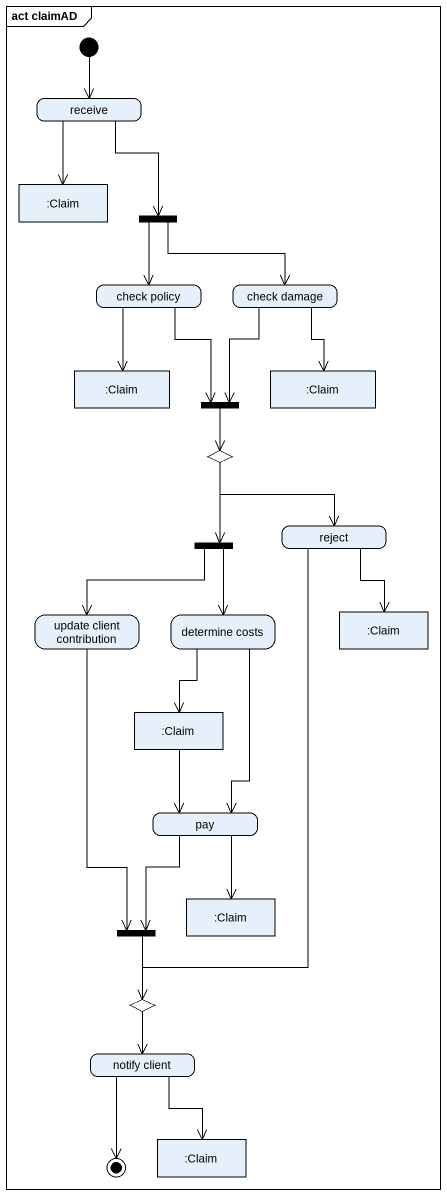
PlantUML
@startuml
mainframe act claimAD
hide empty description
state receive
state ":Claim" as Claim <<object>>
state fork1 <<fork>>
state "check policy" as check_policy
state "check damage" as check_damage
state ":Claim" as Claim_2 <<object>>
state ":Claim" as Claim_3 <<object>>
state fork2 <<join>>
state choice1 <<choice>>
state reject
state fork3 <<fork>>
state "update client contribution" as update_client_contribution
state "determine costs" as determine_costs
state ":Claim" as Claim_4 <<object>>
state ":Claim" as Claim_5 <<object>>
state pay
state ":Claim" as Claim_6 <<object>>
state fork4 <<join>>
state choice2 <<choice>>
state "notify client" as notify_client
state ":Claim" as Claim_7 <<object>>
[*] --> receive
receive --> Claim
receive --> fork1
fork1 --> check_policy
fork1 --> check_damage
check_policy --> Claim_2
check_policy --> fork2
check_damage --> Claim_3
check_damage --> fork2
fork2 --> choice1
choice1 --> reject
choice1 --> fork3
reject --> Claim_4
reject --> choice2
fork3 --> update_client_contribution
fork3 --> determine_costs
update_client_contribution --> fork4
determine_costs --> Claim_5
determine_costs --> pay
Claim_5 --> pay
pay --> Claim_6
pay --> fork4
fork4 --> choice2
choice2 --> notify_client
notify_client --> Claim_7
notify_client --> [*]
@enduml
